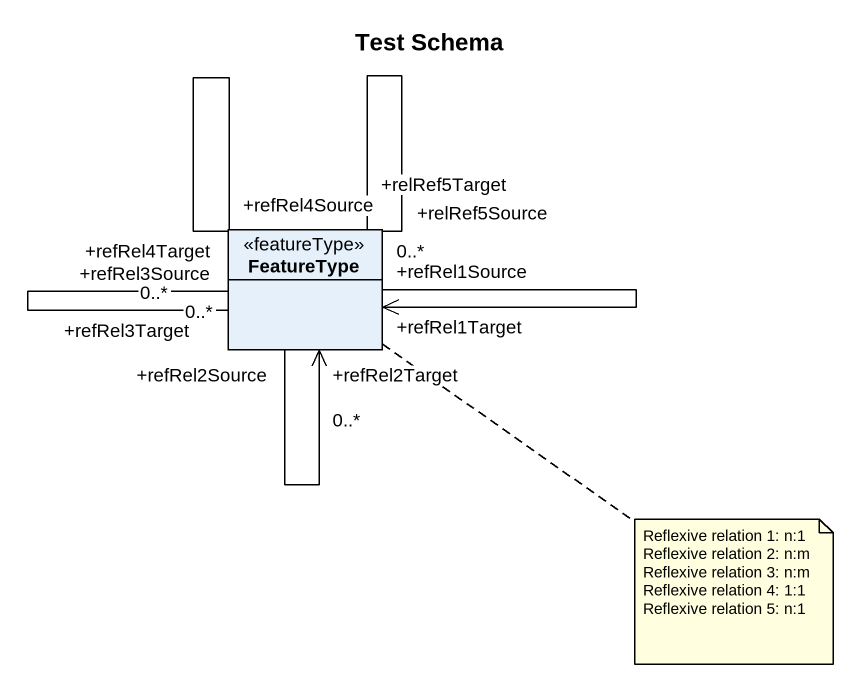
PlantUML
@startuml
title Test Schema
hide circle
hide empty members
class FeatureType <<featureType>>
FeatureType "+refRel1Target" <-- "+refRel1Source" FeatureType
FeatureType "+refRel2Source" --> "+refRel2Target\n0..*" FeatureType
FeatureType "+refRel3Source\n0..*" -- "+refRel3Target\n0..*" FeatureType
FeatureType "+refRel4Source" -- "+refRel4Target" FeatureType
FeatureType "+relRef5Source\n0..*" -- "+relRef5Target" FeatureType
note bottom of FeatureType
  Reflexive relation 1: n:1
  Reflexive relation 2: n:m
  Reflexive relation 3: n:m
  Reflexive relation 4: 1:1
  Reflexive relation 5: n:1
end note
@enduml
